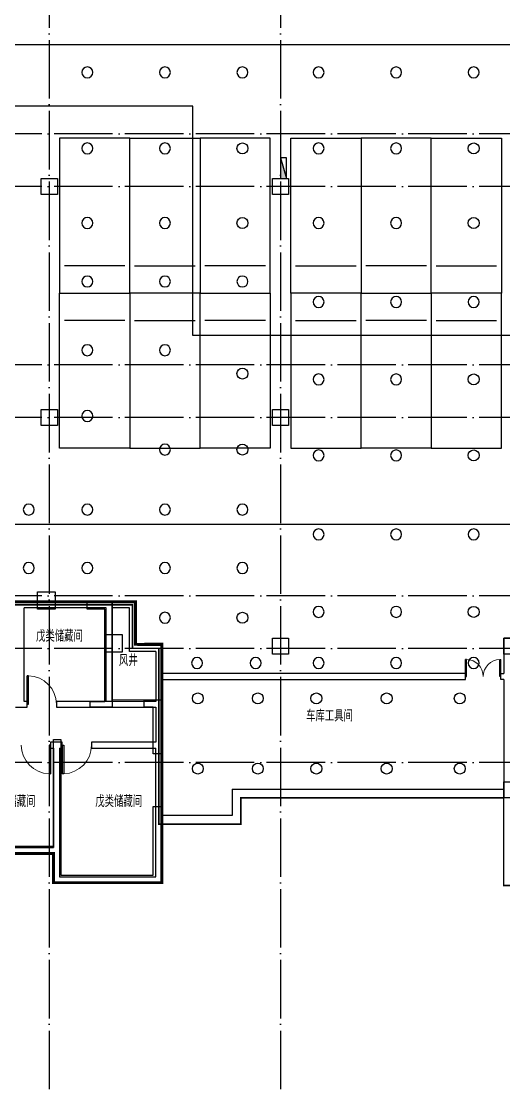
# Model space of a CAD drawing. Extents: x -23309 to 303886, y -33091 to 154511.
# Drawn here: x 114644 to 131125, y -11023 to 25350 of the extents above; entities that cross this region are included whole.
import ezdxf

# ---------------------------------------------------------------- set-up
doc = ezdxf.new("R2010")
doc.units = 0
doc.header["$LTSCALE"] = 1000
doc.header["$MEASUREMENT"] = 0
doc.linetypes.add('DOTE', pattern=[2.4200000000000004, 2, -0.2, 0.02, -0.2])
for name, color, linetype in [('COLUMN', 9, 'Continuous'), ('DOTE', 1, 'Continuous'), ('EQUIP_喷淋', 7, 'Continuous'), ('EQUIP_消火栓', 1, 'Continuous'), ('NT-PY', 1, 'Continuous'), ('PUB_TEXT', 210, 'Continuous'), ('WALL', 9, 'Continuous'), ('WINDOW', 4, 'Continuous'), ('下喷', 7, 'Continuous'), ('主楼车库高差线', 6, 'Continuous'), ('住宅楼', 2, 'Continuous'), ('剪力墙闭合区域', 6, 'Continuous'), ('挡土墙', 4, 'Continuous'), ('普通机动车位', 135, 'Continuous'), ('机动车位车档', 201, 'Continuous'), ('车行线', 2, 'Continuous'), ('防火分区', 7, 'Continuous')]:
    doc.layers.add(name, color=color, linetype=linetype)
doc.styles.add('HNSJY', font='simplex.shx', dxfattribs={"width": 0.8, "bigfont": 'gbcbig.shx'})

# ---------------------------------------------------------------- blocks, each defined once
blk = doc.blocks.new('$DorLib2D$00000002')
for p, q in [((-0.5, -5.684341886080802e-17), (-0.5000000000000007, 0.4875)), ((-0.4750000000000007, 0.4875), (-0.5000000000000007, 0.4875)), ((-0.475, -2.842170943040401e-17), (-0.4750000000000007, 0.4875)), ((0.475, -2.842170943040401e-17), (0.4750000000000007, 0.4875)), ((0.4750000000000007, 0.4875), (0.5000000000000007, 0.4875)), ((0.5, -5.684341886080802e-17), (0.5000000000000007, 0.4875)), ((-0.5, -5.684341886080802e-17), (-0.475, -2.842170943040401e-17)), ((0.5, -5.684341886080802e-17), (0.475, -2.842170943040401e-17))]:
    blk.add_line(p, q)
at = {"lineweight": 13}
for centre, start, end in [((-0.4875, -4.263256414560601e-17), 0, 88.53071641864632), ((0.4875, -4.263256414560601e-17), 91.4692835813537, 180)]:
    blk.add_arc(centre, 0.4875, start, end, dxfattribs=at)
blk = doc.blocks.new('$DorLib2D$00000001')
for p, q in [((0.45, 0.9750000000000001), (0.5000000000000002, 0.9750000000000001)), ((0.45, 0), (0.45, 0.9750000000000001)), ((0.5, 0), (0.5, 0.9750000000000001)), ((0.5, 0), (0.45, 0))]:
    blk.add_line(p, q)
at = {"lineweight": 13}
blk.add_arc((0.475, 0), 0.975, 91.4692835813538, 180, dxfattribs=at)
blk = doc.blocks.new('VAEGFHGFD')
at = {"layer": '车行线'}
blk.add_line((337912.6358726867, 117684.8741466289), (384119.038431926, 117684.874147622), dxfattribs=at)
blk.add_lwpolyline([(327468.5026072838, 134079.5238063101), (428268.2575462968, 134079.5868632914), (428268.2575462968, 111818.6050974524)], dxfattribs=at)
blk = doc.blocks.new('3#住宅楼')
at = {"layer": '住宅楼', "ltscale": 2, "const_width": 100}
blk.add_lwpolyline([(32449415.6514144, -2980066.688040897), (32456315.65143396, -2980066.688041773), (32456315.65143396, -2981066.68803828), (32460015.65142088, -2981066.68803828), (32460015.65142089, -2972916.685531493), (32459115.65166556, -2972916.685753602), (32459115.65167235, -2971466.688043924), (32448865.6514144, -2971466.68803828)], dxfattribs=at)
blk = doc.blocks.new('hdfjfkjlkjlgh')
at = {"layer": '普通机动车位'}
blk.add_lwpolyline([(22002092.87490848, -3456002.984251085), (22004492.87490189, -3456002.984249472), (22004492.87490866, -3461302.984247654), (22002092.87491524, -3461302.984249271)], close=True, dxfattribs=at)
at = {"layer": '机动车位车档'}
blk.add_line((22004326.20824177, -3456940.484248754), (22002259.54157529, -3456940.484251279), dxfattribs=at)
blk = doc.blocks.new('第三防火分区')
at = {"layer": '防火分区', "const_width": 50}
blk.add_lwpolyline([(32501471.5213723, -2977549.709088739), (32497675.52772611, -2977550.234350871), (32497675.51620559, -2977466.977150898), (32489475.51478235, -2977466.859821322), (32489475.54339931, -2975466.859821547), (32482275.54339255, -2975466.756800581), (32482275.51477546, -2977466.756800728), (32474875.51262478, -2977466.65091787), (32474875.45968419, -2981166.593248424), (32471696.51779883, -2981166.593245084), (32471696.51780198, -2978166.691181058), (32462715.6554345, -2978166.691195043), (32462715.6554345, -2979066.189005172), (32459914.73755211, -2979066.189005172), (32459914.73755435, -2973055.723692868), (32459014.24722884, -2973055.723692533), (32459014.24722884, -2971566.691710424), (32454714.03239573, -2971566.691710424)], dxfattribs=at)
blk = doc.blocks.new('$TwtSys$00000125')
blk.add_circle((0, 0, 1e-08), 1)
blk = doc.blocks.new('$TwtSys$00000434')
for p, q in [((-0.5, 0.5), (-0.5, -0.5)), ((-0.5, -0.5), (0.5, 0.5)), ((0.5, 0.5), (-0.5, 0.5)), ((0.5, -0.5), (0.5, 0.5)), ((-0.5, -0.5), (0.5, -0.5))]:
    blk.add_line(p, q)
blk.add_solid([(0.5, -0.5), (0.5, 0.5), (-0.5, -0.5)])

msp = doc.modelspace()

# ---------------------------------------------------------------- linework, layer by layer
at = {"layer": 'COLUMN', "color": 3, "ltscale": 5}
for points in [[(115325.4462774433, 19974.80222658149), (115875.4462776184, 19974.80222658149), (115875.4462776184, 19424.80222658149), (115325.4462774433, 19424.80222658149)], [(123225.4462774843, 19975.00000292331), (123775.4462776594, 19975.00000292331), (123775.4462776594, 19425.00000292331), (123225.4462774843, 19425.00000292331)], [(115325.4462774433, 12074.80222662061), (115875.4462776184, 12074.80222662061), (115875.4462776184, 11524.80222662061), (115325.4462774433, 11524.80222662061)], [(123225.4462774843, 12075.00000296242), (123775.4462776594, 12075.00000296242), (123775.4462776594, 11525.00000296242), (123225.4462774843, 11525.00000296242)], [(115199.5388841105, 5839.035655117885), (115799.6332469506, 5839.035655117885), (115799.6332469506, 5239.082837364462), (115199.5388841105, 5239.082837364462)], [(117493.5388841145, 4375.197759609553), (118093.6332469545, 4375.197759609553), (118093.6332469545, 3775.24494185613), (117493.5388841145, 3775.24494185613)], [(123224.9999997504, 4250.197751050699), (123774.9999999255, 4250.197751050699), (123774.9999999255, 3700.197751050699), (123224.9999997504, 3700.197751050699)], [(131124.9999999255, 4250.197751061874), (131675.0000001006, 4250.197751061874), (131675.0000001006, 3700.197751061874), (131124.9999999255, 3700.197751061874)], [(131124.9999999367, -659.9642384193139), (131675.0000001118, -659.9642384193139), (131675.0000001118, -1209.964238419314), (131124.9999999367, -1209.964238419314)]]:
    msp.add_lwpolyline(points, close=True, dxfattribs=at)
at = {"layer": 'DOTE', "linetype": 'DOTE'}
for p, q in [((115600.0000015385, 136025.4422550014), (115599.9999998547, -12369.09281778487)), ((123499.9999994598, 136025.4422550014), (123499.9999998063, -12369.09281722421)), ((267803.2771895379, 21499.99987729115), (-4883.621246222407, 21499.99988025601)), ((267803.2771896161, 19700.00000143785), (-4883.621246248484, 19700.00000488653)), ((267803.2771895267, 13599.99987769348), (-4883.621246211231, 13599.99987909046)), ((267803.277189523, 11800.00000136567), (-4883.621246248484, 11800.00000481436)), ((267803.2771895379, 5699.999878716073), (-4883.621246233582, 5699.999880112126)), ((267803.2771896683, 3900.000000817585), (-4883.621246226132, 3900.000000063679)), ((267803.2771895416, 1.922133378684521e-06), (-4883.621246226132, -3.504101186990738e-08))]:
    msp.add_line(p, q, dxfattribs=at)
at = {"layer": 'NT-PY', "ltscale": 2}
msp.add_lwpolyline([(156800.4351978635, 12449.54859422409), (150399.9999999998, 12449.50096435641), (147624.9999999998, 14599.50096435641), (120500.1498649826, 14599.50096435641), (120500.1498649826, 22449.50096435641), (102699.9999999998, 22449.50096435641)], dxfattribs=at)
at = {"layer": 'WALL'}
for p, q in [((114644.1332584766, 5489.035659926303), (114244.1332600226, 5489.035659925546)), ((117644.1332584766, 5489.035659925372), (114644.1332584766, 5489.035659926303)), ((118544.1331517918, 5489.035655710206), (117644.1332585139, 5489.035659924441)), ((118544.133509632, 4039.038168141909), (118544.1331517918, 5489.035655710206)), ((117544.1332649325, 5289.035659925401), (114744.1332575341, 5289.035659926274)), ((114744.1332575341, 2089.035661070899), (114744.1332575341, 5289.035659926274)), ((117544.1332649325, 2089.035661070899), (117544.1332649325, 5289.035659925401)), ((117744.1332490599, 2089.035653641564), (117744.1332557423, 5289.03566198505)), ((118344.1332007719, 5289.035674348765), (117744.1332557423, 5289.03566198505)), ((118344.1335709502, 3789.038192168169), (118344.1332007719, 5289.035674348765)), ((119444.1332620864, 4039.038168140978), (118544.133509632, 4039.038168141909)), ((119444.1332620864, 4039.038168140978), (119444.1332599382, 1993.155126606289)), ((132370.0082595944, 4250.178519989655), (131124.9996307977, 4250.178517485387)), ((131124.9996307977, 4250.178517485387), (131124.9996342456, 3039.038149717322)), ((119244.1332622392, 3789.038192167238), (118344.1335709502, 3789.038192168169)), ((119244.1332622392, 3789.038192167238), (119244.1332586892, 2089.035650509235)), ((129824.9996480197, 3039.038149719418), (119444.1332626045, 3039.038149502419)), ((129824.9996480197, 2839.038150074251), (129824.9996480197, 3039.038149719418)), ((131024.9996372312, 2839.038150074251), (131024.9996372312, 3039.038149719418)), ((131024.9996372312, 3039.038149719418), (131124.9996342458, 3039.038149717322)), ((119444.1332626045, 2839.038149502419), (129824.9996480197, 2839.038150074251)), ((131124.9996345304, 2839.038150068751), (131024.9996372312, 2839.038150074251)), ((131124.9996345304, 2839.038150068751), (131124.9996345304, -1210.967487661343)), ((114444.1332741266, 1889.035667158954), (114644.1332584766, 1889.035659925372)), ((114644.1332584766, 1889.035659925372), (114844.1332741228, 1889.035660992668)), ((114844.1332741266, 2089.035657609173), (114744.1332575341, 2089.035661070899)), ((114844.1332741228, 1889.035660992668), (114844.1332741266, 2089.035657609173)), ((119244.1332586892, 2089.035650509206), (115844.1332741266, 2089.035657609173)), ((115844.1332741266, 2089.035657609173), (115844.1332741228, 1889.035661362403)), ((115844.1332741228, 1889.035661362403), (119244.1332582716, 1889.03565793857)), ((119244.1332582716, 1889.035657938541), (119244.1332557667, 689.534697004885)), ((119444.1332599382, 1993.155126606289), (119444.1332584766, 601.2956311295857)), ((115844.1332584319, 689.5346947231446), (115644.133250389, 689.5346933969413)), ((115644.133250389, 689.5346933969413), (115644.1332504784, 489.534703434736)), ((115644.1332504784, 489.534703434736), (115744.133258376, 489.5347038594191)), ((115744.133258376, 489.5347038594191), (115744.133258376, -2910.96434213937)), ((116044.1332894524, 689.5346947706421), (115844.1332584319, 689.5346933308174)), ((115944.1332597544, 489.5346865964239), (116044.1332895455, 489.534685629711)), ((115944.1332597544, 489.5346865964239), (115944.1332584766, -3010.964342935651)), ((116044.1332895455, 489.534685629711), (116044.1332894524, 689.5346947706421)), ((119244.1332557667, 689.534697004885), (117044.133250389, 689.5346958509763)), ((117044.133250389, 689.5346958509763), (117044.1332504784, 489.5346860776772)), ((117044.1332504784, 489.5346860776772), (119244.1332593042, 489.5346880762954)), ((119244.1332565848, -3910.964335952594), (119244.1332593042, 489.5346880762954)), ((119444.1332649512, -4110.964335952536), (119444.1332584766, 601.2956311295857)), ((131124.9996313788, -4210.857808311179), (131124.9996345304, -1210.967487661343)), ((112844.1332584803, -3110.964342938445), (115744.1332780344, -3110.96434213937)), ((112944.1332563011, -2910.964342141233), (115744.133258376, -2910.96434213937)), ((115744.1332780344, -3110.96434213937), (115744.1332780344, -4110.964335953526)), ((115944.1332584766, -3010.964342935651), (115944.1332473566, -3910.964335953526)), ((115944.1332473566, -3910.964335953526), (119244.1332565848, -3910.964335952594)), ((115744.1332780344, -4110.964335953526), (119444.1332649512, -4110.964335952536)), ((133200.3577395976, -4210.857814316812), (131124.9996313788, -4210.857808311179))]:
    msp.add_line(p, q, dxfattribs=at)
at = {"layer": '主楼车库高差线', "linetype": 'ByBlock', "ltscale": 2, "const_width": 40}
msp.add_lwpolyline([(108843.6762061194, -3110.964350572031), (115743.6762061194, -3110.964350572031), (115743.6762061194, -4110.964350572031), (119443.6762061194, -4110.964350572031), (119443.6762061194, 2139.035649427969), (117743.6762061194, 2139.035649427969), (117743.1762061194, 5489.035649427969), (108293.6762061194, 5489.035649427969)], dxfattribs=at)
at = {"layer": '剪力墙闭合区域', "linetype": 'ByBlock', "ltscale": 2}
for points in [[(117743.6332469506, 5489.035655117885), (117743.6332469506, 2139.035655117885), (117744.1332469506, 2139.035655117885), (117744.1332469506, 1889.035655117885), (117743.6332469506, 1889.035655117885), (116994.1332450134, 1889.035655117885), (116994.1332450134, 2089.035655117885), (117493.6332469506, 2089.035655117885), (117493.6332469506, 5239.035655117885), (116893.6332469506, 5239.035655117885), (116893.6332469506, 5489.035655117885)], [(118844.6332450134, 2139.035655117885), (119444.1332469506, 2139.035655117885), (119444.1332469506, 289.0356551178847), (119144.1332469506, 289.0356551178847), (119144.1332469506, 1889.035655117885), (118844.6332450134, 1889.035655117885)]]:
    msp.add_lwpolyline(points, close=True, dxfattribs=at)
msp.add_lwpolyline([(112994.0707469506, -2860.964344882115), (115744.1332469506, -2860.964344882115), (115744.1332469506, 789.5356551178847), (115994.1332469506, 789.5356551178847), (115994.1332469506, -2860.964344882115), (115994.1332469506, -3860.964344882115), (119144.1332469506, -3860.964344882115), (119144.1332469506, -1510.964344882115), (119444.1332469506, -1510.964344882115), (119444.1332469506, -4110.964344882115), (115744.1332469506, -4110.964344882115), (115744.1332469506, -3110.964344882115), (112744.0707469506, -3110.964344882115)], dxfattribs=at)
at = {"layer": '挡土墙'}
for p, q in [((121844.1372647658, -909.9647003217833), (121844.1372647658, -1810.465312762302)), ((121844.1372647658, -909.9647003217833), (131124.9999999367, -909.9973303776351)), ((122144.137264818, -1209.96468242968), (131124.9999999367, -1209.964238419314)), ((122144.137264818, -1209.96468242968), (122144.137264818, -2110.465311705251)), ((121844.1372647658, -1810.465312762302), (119444.1332490891, -1810.46531601774)), ((122144.137264818, -2110.465311705251), (119444.1332493462, -2110.46531601774))]:
    msp.add_line(p, q, dxfattribs=at)

# ---------------------------------------------------------------- block references
at = {"layer": 'EQUIP_喷淋', "xscale": -187.5, "yscale": 187.5, "zscale": 187.5}
for p, rotation in [((116900.3684674352, 23599.77918176167), 179.9999999228433), ((119550.368438825, 23599.77918176213), 179.9999999998358), ((122200.2201440074, 23599.7791817626), 179.9999999228433), ((124800.368467465, 23599.76969536114), 179.9999999228433), ((127450.3684388548, 23599.76969536161), 179.9999999998358), ((130100.2201440372, 23599.76969536208), 179.9999999228433), ((119550.3684388623, 20999.98786960356), 179.9999999998358), ((127450.3684388921, 20999.97838320304), 179.9999999998358), ((119550.368438866, 18449.99145785905), 179.9999999998358), ((127450.3684389107, 18449.99145785952), 179.9999999998358), ((116900.3684674501, 16449.78277001576), 179.9999999228433), ((119550.3684388436, 16449.78277001763), 179.9999999998358), ((122200.2201440223, 16449.78277001763), 179.9999999228433), ((124800.3684674986, 15749.78277001763), 179.9999999228433), ((127450.3684388883, 15749.78277001809), 179.9999999998358), ((130100.2201440707, 15749.78277001856), 179.9999999228433), ((119550.3684388697, 14100.00000362098), 179.9999999998358), ((127450.3684389256, 13099.99145785952), 179.9999999998358), ((119550.3684388623, 10700.00000362098), 179.9999999998358), ((127450.3684388921, 10500.00000362098), 179.9999999998358), ((114900.3684674501, 8649.782770015765), 179.9999999228433), ((116900.3684674501, 8649.782770015765), 179.9999999228433), ((119550.3684388436, 8649.782770017628), 179.9999999998358), ((122200.2201440223, 8649.782770017628), 179.9999999228433), ((124800.3684674799, 7799.79131577909), 179.9999999228433), ((127450.3684388697, 7799.791315779556), 179.9999999998358), ((130100.2201440521, 7799.791315780021), 179.9999999228433), ((114900.3684674501, 6649.782770015765), 179.9999999228433), ((116900.3684674501, 6649.782770015765), 179.9999999228433), ((119550.3684388436, 6649.782770017628), 179.9999999998358), ((122200.2201440223, 6649.782770017628), 179.9999999228433), ((119550.3684388623, 4950.000003620982), 179.9999999998358), ((127450.368438907, 5150.000003620982), 179.9999999998358), ((120650.2201440223, 3399.782770017628), 179.9999999228433), ((122650.2201440223, 3399.782770017628), 179.9999999228433), ((124800.3684674799, 3399.782770017628), 179.9999999228433), ((127450.3684388697, 3399.782770018093), 179.9999999998358), ((130100.2201440521, 3399.782770018559), 179.9999999228433)]:
    msp.add_blockref('$TwtSys$00000125', p, dxfattribs=dict(at, rotation=rotation))
at = {"layer": 'EQUIP_喷淋', "xscale": 187.5, "yscale": 187.5, "zscale": 187.5}
for p in [(120675.2201440223, 2189.037257858086), (122724.9996433519, 2189.037511382718), (124724.9996433519, 2189.037764908746), (127124.9996433519, 2189.037764908746), (129624.9996433519, 2189.03801843524), (120675.2201726437, -210.9627421419136), (122724.9996719733, -210.9624886172824), (124724.9996719733, -210.9622350912541), (127124.9996719733, -210.9622350912541), (129624.9996719733, -210.9619815647602)]:
    msp.add_blockref('$TwtSys$00000125', p, dxfattribs=at)
at = {"layer": 'EQUIP_消火栓', "xscale": 700, "yscale": 200, "zscale": 700, "rotation": 270}
msp.add_blockref('$TwtSys$00000434', (123600.0203554854, 20325.00000296813), dxfattribs=at)
at = {"layer": 'WINDOW'}
for name, p, xscale, yscale, zscale in [('$DorLib2D$00000002', (130424.9996426255, 2939.038149523374), -1200, 1200, -1200), ('$DorLib2D$00000001', (115344.1332584766, 1989.035659925372), -1000, 1000, 1000)]:
    msp.add_blockref(name, p, dxfattribs=dict(at, xscale=xscale, yscale=yscale, zscale=zscale))
at = {"layer": 'WINDOW', "yscale": 1000}
for p, xscale, zscale, rotation in [((115144.1332584766, 589.5346944092889), -1000, 1000, 180.0000000257199), ((116544.1332584692, 589.5346936446731), 1000, -1000, 180.0000000256894)]:
    msp.add_blockref('$DorLib2D$00000001', p, dxfattribs=dict(at, xscale=xscale, zscale=zscale, rotation=rotation))
at = {"layer": '下喷', "xscale": 187.5, "yscale": -187.5, "zscale": 187.5, "rotation": 359.9999999998358}
for p in [(116900.2201726697, 20999.98786960356), (124800.2201726995, 20999.97838320304), (116900.2201726697, 18449.99145785766), (124800.2201727182, 18449.99145785952), (116900.2201726735, 14100.00000362052), (124800.2201727331, 13099.99145785952), (116900.220172666, 11849.79131577909), (124800.2201726995, 10500.00000362098), (124800.2201727144, 5150.000003620982)]:
    msp.add_blockref('$TwtSys$00000125', p, dxfattribs=at)
at = {"layer": '下喷', "xscale": 187.5, "yscale": 187.5, "zscale": 187.5}
for p in [(122200.2201440446, 20999.98786960403), (130100.2201440744, 20999.9783832035), (122200.2201440446, 18449.99145785905), (130100.220144093, 18449.99145785999), (122200.2201440483, 13300.00000362098), (130100.2201441079, 13099.99145785999), (122200.2201440483, 10700.00000362098), (130100.2201440744, 10500.00000362145), (122200.2201440483, 4950.000003620982), (130100.2201440893, 5150.000003621448)]:
    msp.add_blockref('$TwtSys$00000125', p, dxfattribs=at)
at = {"layer": '住宅楼'}
msp.add_blockref('3#住宅楼', (-32340571.51816745, 2976955.723693397), dxfattribs=at)
at = {"layer": '普通机动车位', "xscale": -1, "rotation": 180}
for p in [(-21886142.87489599, -3439952.786541913), (-21881342.87490917, -3439952.786541913), (-21875842.87490835, -3439952.786541943)]:
    msp.add_blockref('hdfjfkjlkjlgh', p, dxfattribs=at)
at = {"layer": '普通机动车位', "rotation": 180}
for p in [(22122842.87490779, -3439952.786541943), (22128342.8749086, -3439952.786541913), (22133142.87489543, -3439952.786541913)]:
    msp.add_blockref('hdfjfkjlkjlgh', p, dxfattribs=at)
at = {"layer": '普通机动车位'}
for p in [(-21886142.87489599, 3472053.181960251), (-21881342.87490917, 3472053.181960251), (-21875842.87490835, 3472053.181960282)]:
    msp.add_blockref('hdfjfkjlkjlgh', p, dxfattribs=at)
at = {"layer": '普通机动车位', "xscale": -1}
for p in [(22122842.87490779, 3472053.181960282), (22128342.8749086, 3472053.181960251), (22133142.87489543, 3472053.181960251)]:
    msp.add_blockref('hdfjfkjlkjlgh', p, dxfattribs=at)
at = {"layer": '车行线'}
msp.add_blockref('VAEGFHGFD', (-223668.5026252456, -109529.5836282151), dxfattribs=at)
at = {"layer": '防火分区'}
msp.add_blockref('第三防火分区', (-32340571.51816745, 2976955.723693397), dxfattribs=at)

# ---------------------------------------------------------------- texts
at = {"layer": 'PUB_TEXT', "style": 'HNSJY', "width": 0.8}
for s, p in [('戊类储藏间', (115148.189818084, 4128.978767671913)), ('风井', (117981.8083484431, 3294.317990878888)), ('戊类储藏间', (113529.462412711, -1524.236879908189)), ('戊类储藏间', (117173.1432645356, -1524.236879908189))]:
    msp.add_text(s, height=399.9999999999999, dxfattribs=at).set_placement(p)
msp.add_text('车库工具间', height=400, rotation=0.009011153975772354, dxfattribs=at).set_placement((124374.8029785845, 1398.740597459313))

doc.saveas('drawing.dxf')
